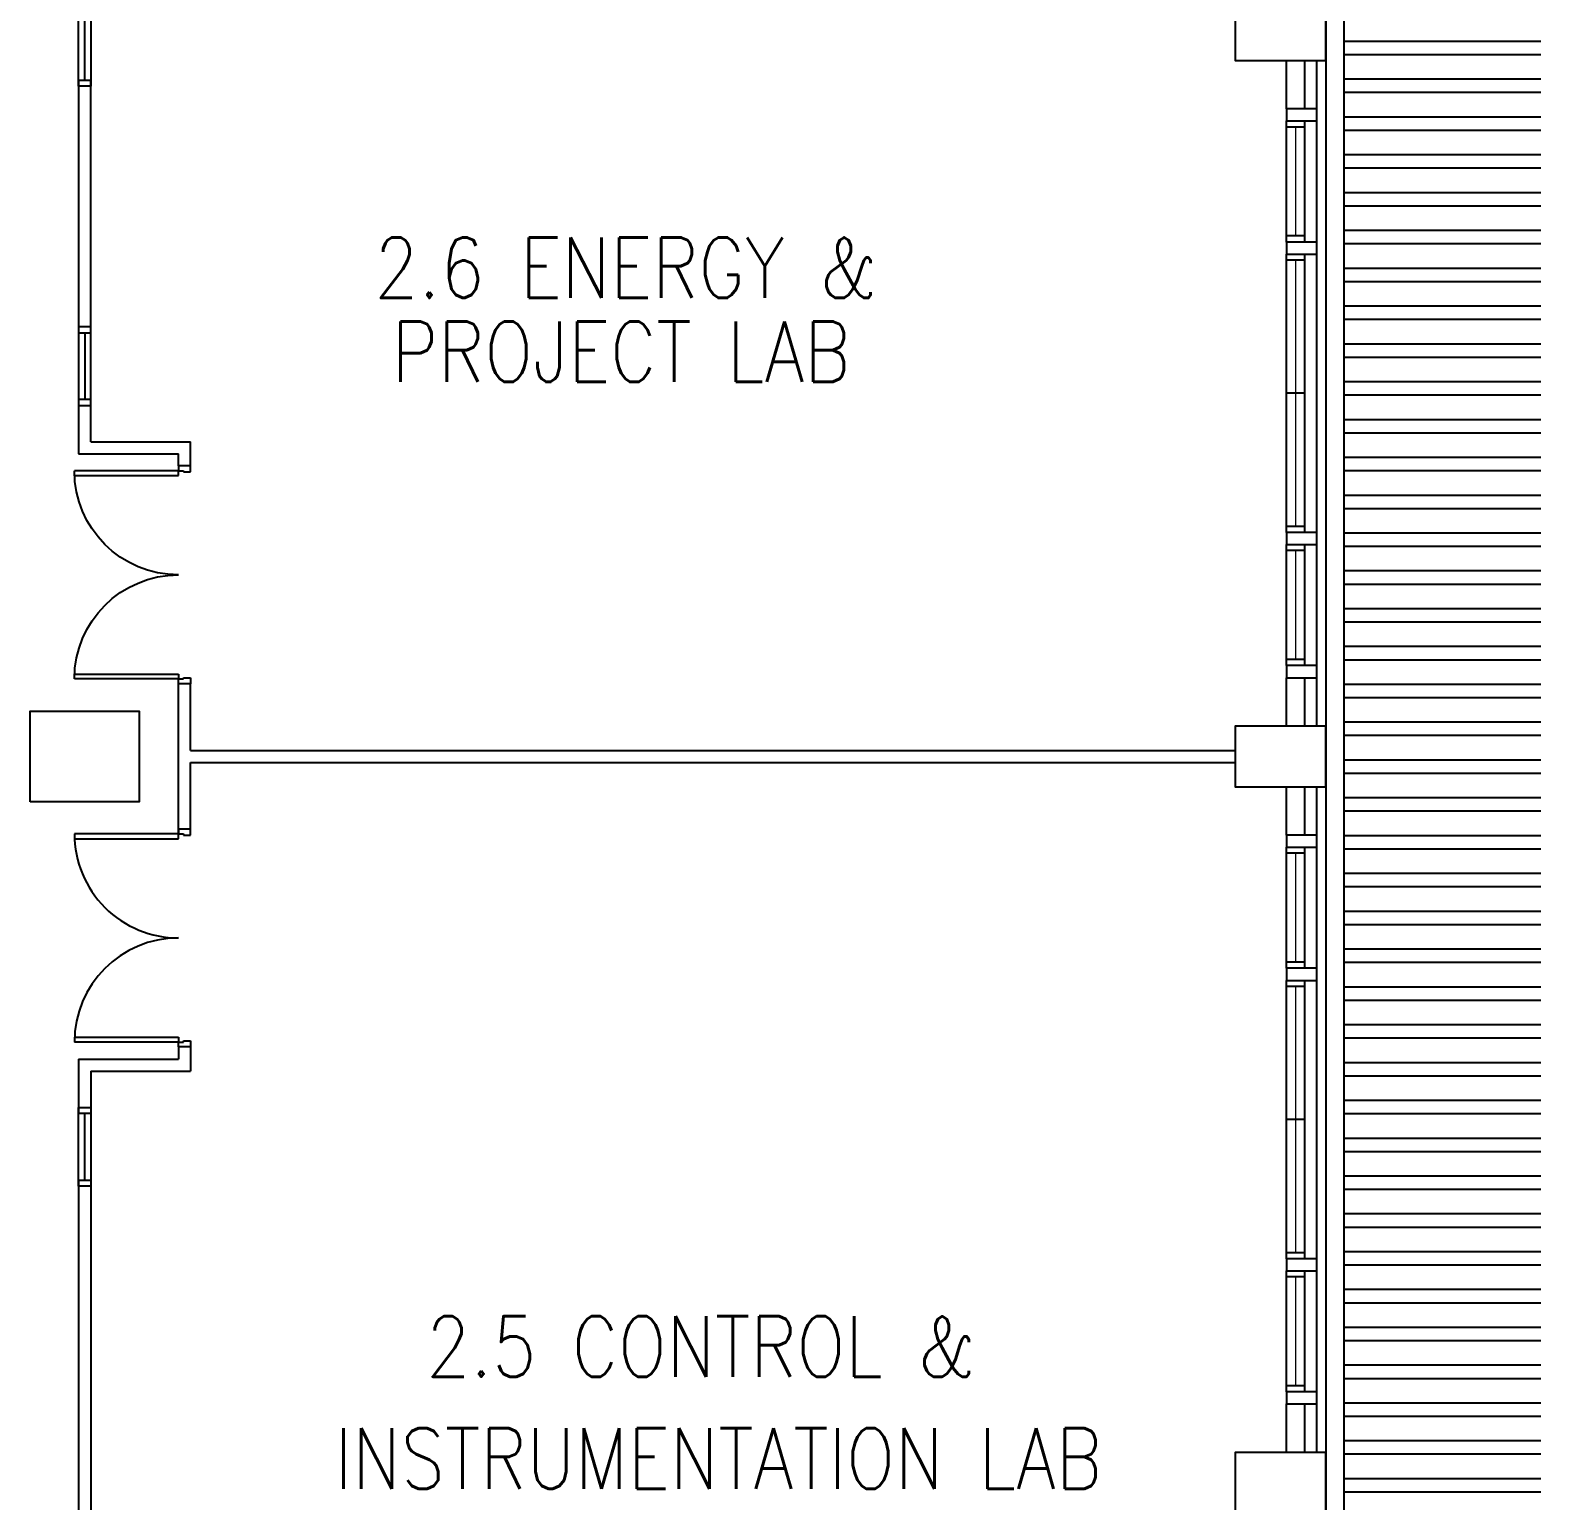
# Model space of a CAD drawing. Extents: x 1845062 to 1967303, y -845223 to -764674.
# Drawn here: x 1859965 to 1872440, y -832574 to -820424 of the extents above; entities that cross this region are included whole.
import ezdxf
from ezdxf.enums import TextEntityAlignment as Align

# ---------------------------------------------------------------- set-up
doc = ezdxf.new("R2010")
doc.units = 0
doc.header["$LTSCALE"] = 12
doc.header["$MEASUREMENT"] = 0
doc.linetypes.add('DASHED2', pattern=[0.375, 0.25, -0.125])
doc.layers.get('0').update_dxf_attribs({"linetype": 'CONTINUOUS'})
for name, color, linetype in [('COL', 3, 'CONTINUOUS'), ('DEMOLISH-WORKS', 8, 'DASHED2'), ('DR', 7, 'CONTINUOUS'), ('hatch', 7, 'CONTINUOUS'), ('LINE', 7, 'CONTINUOUS'), ('partition', 7, 'CONTINUOUS'), ('stair', 7, 'CONTINUOUS'), ('T50', 4, 'CONTINUOUS'), ('WALL', 2, 'CONTINUOUS'), ('WIN', 5, 'CONTINUOUS')]:
    doc.layers.add(name, color=color, linetype=linetype)
doc.styles.add('ROMANS', font='romans')

# ---------------------------------------------------------------- blocks, each defined once
blk = doc.blocks.new('FG')
at = {"layer": 'LINE', "linetype": 'Continuous'}
for points in [[(0, 0), (50, 0), (50, 100), (0, 100)], [(600, 0), (650, 0), (650, 100), (600, 100)]]:
    blk.add_lwpolyline(points, close=True, dxfattribs=at)
at = {"layer": 'LINE', "color": 5, "linetype": 'Continuous'}
for points in [[(600, 100), (50, 100)], [(50, 0), (600, 0)]]:
    blk.add_lwpolyline(points, dxfattribs=at)
at = {"layer": 'LINE', "color": 1, "linetype": 'Continuous'}
blk.add_lwpolyline([(50, 50), (600, 50)], dxfattribs=at)
blk = doc.blocks.new('D1800-A')
at = {"layer": 'DR'}
for p, q in [((0, 0), (100, 0)), ((0, -50), (0, 0)), ((100, 0), (100, -40)), ((60, -50), (0, -50)), ((100, -40), (60, -40)), ((60, -40), (60, -50)), ((100, -40), (960, -40)), ((100, -80), (100, -40)), ((959, -80), (100, -80)), ((959, -1720), (100, -1720)), ((100, -1720), (100, -1760)), ((60, -1750), (0, -1750)), ((0, -1750), (0, -1800)), ((0, -1800), (100, -1800)), ((60, -1760), (60, -1750)), ((100, -1760), (60, -1760)), ((100, -1760), (960, -1760)), ((100, -1800), (100, -1760))]:
    blk.add_line(p, q, dxfattribs=at)
for centre, start, end in [((100, -40), 270.0001, 0), ((100, -1760), 0, 90)]:
    blk.add_arc(centre, 860, start, end, dxfattribs=at)

msp = doc.modelspace()

# ---------------------------------------------------------------- hatches: boundary and pattern name
at = {"layer": 'DEMOLISH-WORKS', "ltscale": 1.5}
h = msp.add_hatch(dxfattribs=at)
h.set_pattern_fill('STEEL', color=0, scale=2500, angle=315, style=0)
h.set_pattern_definition([(0, (180513.67, 4e-05), (1e-13, 312.5), []), (0, (180624.15, 110.5), (1e-13, 312.5), [])])
h.paths.add_polyline_path([(1870814.7, -838349.1), (1872439.7, -838349.1), (1872439.7, -814599.1), (1870814.7, -814599.1)])

# ---------------------------------------------------------------- linework, layer by layer
at = {"color": 0}
for p, q in [((1870589.7, -826174.1), (1870589.7, -820674.1)), ((1870589.7, -832174.1), (1870589.7, -826674.1))]:
    msp.add_line(p, q, dxfattribs=at)
at = {"color": 0, "linetype": 'Continuous'}
for p, q in [((1861289.7, -824024.1), (1861289.7, -823824.1)), ((1861189.7, -824024.1), (1861189.7, -823924.1)), ((1861189.7, -827064.1), (1861189.7, -825824.1)), ((1861289.7, -826374.1), (1861289.7, -825824.1)), ((1861289.7, -827064.1), (1861289.7, -826474.1)), ((1861189.7, -828824.1), (1861189.7, -828924.1)), ((1861289.7, -828824.1), (1861289.7, -829024.1))]:
    msp.add_line(p, q, dxfattribs=at)
at = {"layer": 'COL', "color": 0}
for points in [[(1870664.7, -820174.1), (1869914.7, -820174.1), (1869914.7, -820674.1), (1870664.7, -820674.1)], [(1859964.7, -826799.1), (1859964.7, -826049.1), (1860864.7, -826049.1), (1860864.7, -826799.1)], [(1870664.7, -826174.1), (1869914.7, -826174.1), (1869914.7, -826674.1), (1870664.7, -826674.1)], [(1870664.7, -832174.1), (1869914.7, -832174.1), (1869914.7, -832674.1), (1870664.7, -832674.1)]]:
    msp.add_lwpolyline(points, close=True, dxfattribs=at)
at = {"layer": 'hatch', "color": 0}
msp.add_line((1870814.7, -838349.1), (1870814.7, -814599.1), dxfattribs=at)
at = {"layer": 'LINE', "color": 0, "linetype": 'Continuous'}
msp.add_line((1870664.7, -814674.1), (1870664.7, -838174.1), dxfattribs=at)
at = {"layer": 'partition', "color": 0, "linetype": 'Continuous'}
for p, q in [((1860464.7, -823824.1), (1861289.7, -823824.1)), ((1860364.7, -823924.1), (1861189.7, -823924.1)), ((1860364.7, -828924.1), (1861189.7, -828924.1)), ((1860464.7, -829024.1), (1861289.7, -829024.1))]:
    msp.add_line(p, q, dxfattribs=at)
at = {"layer": 'partition', "color": 0}
for p, q in [((1861289.7, -826374.1), (1869914.7, -826374.1)), ((1861289.7, -826474.1), (1869914.7, -826474.1))]:
    msp.add_line(p, q, dxfattribs=at)
at = {"layer": 'stair', "color": 0}
for p, q in [((1860364.7, -820836.6), (1860364.7, -822924.1)), ((1860464.7, -822924.1), (1860464.7, -820836.6)), ((1860364.7, -823474.1), (1860364.7, -823924.1)), ((1860464.7, -823824.1), (1860464.7, -823474.1)), ((1860364.7, -828924.1), (1860364.7, -829374.1)), ((1860464.7, -829024.1), (1860464.7, -829374.1)), ((1860364.7, -829924.1), (1860364.7, -834499.1)), ((1860464.7, -829924.1), (1860464.7, -834499.1))]:
    msp.add_line(p, q, dxfattribs=at)
at = {"layer": 'WALL', "color": 0}
for p, q in [((1870339.7, -821074.1), (1870339.7, -820674.1)), ((1870489.7, -821074.1), (1870489.7, -820674.1)), ((1870339.7, -826174.1), (1870339.7, -825774.1)), ((1870489.7, -826174.1), (1870489.7, -825774.1)), ((1870339.7, -827074.1), (1870339.7, -826674.1)), ((1870489.7, -827074.1), (1870489.7, -826674.1)), ((1870339.7, -832174.1), (1870339.7, -831774.1)), ((1870489.7, -832174.1), (1870489.7, -831774.1))]:
    msp.add_line(p, q, dxfattribs=at)
for points in [[(1870589.7, -821074.1), (1870339.7, -821074.1), (1870339.7, -821174.1), (1870589.7, -821174.1)], [(1870589.7, -822174.1), (1870339.7, -822174.1), (1870339.7, -822274.1), (1870589.7, -822274.1)], [(1870589.7, -824574.1), (1870339.7, -824574.1), (1870339.7, -824674.1), (1870589.7, -824674.1)], [(1870589.7, -825674.1), (1870339.7, -825674.1), (1870339.7, -825774.1), (1870589.7, -825774.1)], [(1870589.7, -827074.1), (1870339.7, -827074.1), (1870339.7, -827174.1), (1870589.7, -827174.1)], [(1870589.7, -828174.1), (1870339.7, -828174.1), (1870339.7, -828274.1), (1870589.7, -828274.1)], [(1870589.7, -830574.1), (1870339.7, -830574.1), (1870339.7, -830674.1), (1870589.7, -830674.1)], [(1870589.7, -831674.1), (1870339.7, -831674.1), (1870339.7, -831774.1), (1870589.7, -831774.1)]]:
    msp.add_lwpolyline(points, close=True, dxfattribs=at)
at = {"layer": 'WIN', "color": 0}
for p, q in [((1870339.7, -822174.1), (1870339.7, -821174.1)), ((1870489.7, -821224.1), (1870339.7, -821224.1)), ((1870489.7, -822174.1), (1870489.7, -821174.1)), ((1870489.7, -822124.1), (1870339.7, -822124.1)), ((1870339.7, -824574.1), (1870339.7, -822274.1)), ((1870489.7, -822324.1), (1870339.7, -822324.1)), ((1870489.7, -824574.1), (1870489.7, -822274.1)), ((1870489.7, -823424.1), (1870339.7, -823424.1)), ((1870489.7, -824524.1), (1870339.7, -824524.1)), ((1870339.7, -825674.1), (1870339.7, -824674.1)), ((1870489.7, -825674.1), (1870489.7, -824674.1)), ((1870489.7, -824724.1), (1870339.7, -824724.1)), ((1870489.7, -825624.1), (1870339.7, -825624.1)), ((1870339.7, -828174.1), (1870339.7, -827174.1)), ((1870489.7, -828174.1), (1870489.7, -827174.1)), ((1870489.7, -827224.1), (1870339.7, -827224.1)), ((1870489.7, -828124.1), (1870339.7, -828124.1)), ((1870339.7, -830574.1), (1870339.7, -828274.1)), ((1870489.7, -828324.1), (1870339.7, -828324.1)), ((1870489.7, -830574.1), (1870489.7, -828274.1)), ((1870489.7, -829424.1), (1870339.7, -829424.1)), ((1870489.7, -830524.1), (1870339.7, -830524.1)), ((1870339.7, -831674.1), (1870339.7, -830674.1)), ((1870489.7, -831674.1), (1870489.7, -830674.1)), ((1870489.7, -830724.1), (1870339.7, -830724.1)), ((1870489.7, -831624.1), (1870339.7, -831624.1))]:
    msp.add_line(p, q, dxfattribs=at)
at = {"layer": 'WIN', "color": 0, "const_width": 10, "flags": 128}
for points in [[(1870414.7, -822124.1), (1870414.7, -821224.1)], [(1870414.7, -824524.1), (1870414.7, -822324.1)], [(1870414.7, -824724.1), (1870414.7, -825624.1)], [(1870414.7, -828124.1), (1870414.7, -827224.1)], [(1870414.7, -830524.1), (1870414.7, -828324.1)], [(1870414.7, -830724.1), (1870414.7, -831624.1)]]:
    msp.add_lwpolyline(points, dxfattribs=at)

# ---------------------------------------------------------------- block references
at = {"layer": 'LINE', "color": 0, "linetype": 'Continuous', "xscale": -1, "rotation": 270}
for p in [(1860364.7, -820886.6), (1860364.7, -829974.1)]:
    msp.add_blockref('FG', p, dxfattribs=at)
at = {"layer": 'LINE', "color": 0, "linetype": 'Continuous', "rotation": 270}
msp.add_blockref('FG', (1860364.7, -822874.1), dxfattribs=at)
at = {"layer": 'stair', "color": 0, "xscale": -1}
msp.add_blockref('D1800-A', (1861289.7, -824024.1), dxfattribs=at)
at = {"layer": 'stair', "color": 0, "rotation": 180.0000000200103}
msp.add_blockref('D1800-A', (1861289.7, -828824.1), dxfattribs=at)

# ---------------------------------------------------------------- texts
at = {"layer": 'T50', "color": 0, "style": 'ROMANS', "width": 0.85}
for s, p in [('2.6 ENERGY &', (1862806.4, -822635.6)), ('PROJECT LAB', (1862950.6, -823329.5))]:
    msp.add_text(s, height=500, dxfattribs=at).set_placement(p)
for s, p in [('2.5 CONTROL & ', (1865648.1, -831299)), ('INSTRUMENTATION LAB', (1865648.1, -832224.1))]:
    msp.add_text(s, height=500, dxfattribs=at).set_placement(p, align=Align.MIDDLE)

doc.saveas('drawing.dxf')
